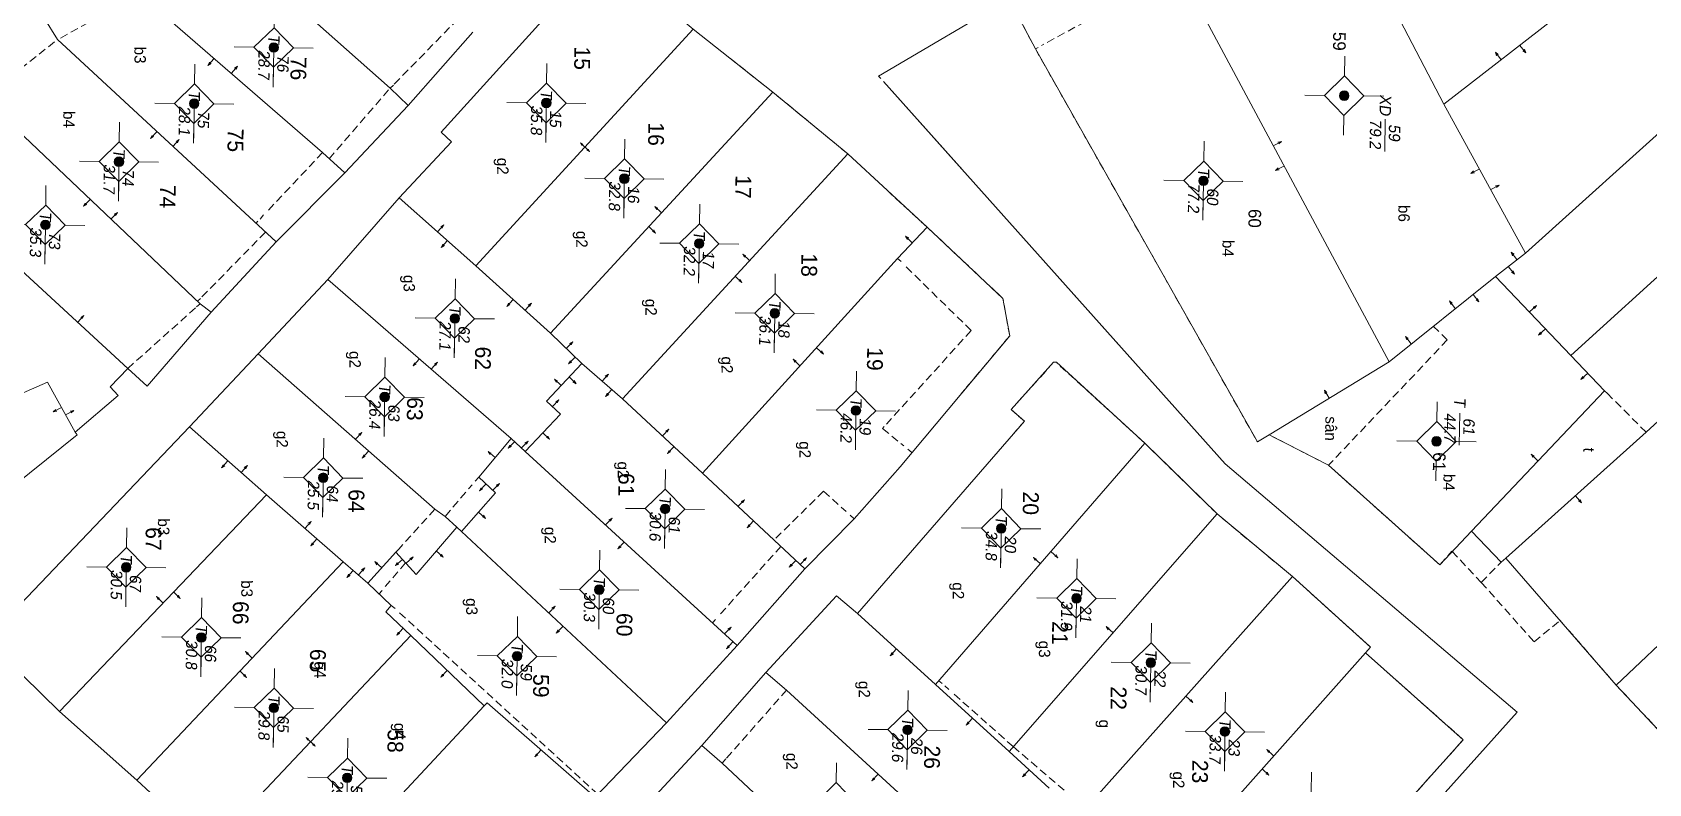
# Model space of a CAD drawing. Extents: x 601689 to 602595, y 1189742 to 1190763.
# Drawn here: x 601978.8 to 602030, y 1190674.8 to 1190698.6 of the extents above; entities that cross this region are included whole.
import ezdxf
from ezdxf.enums import TextEntityAlignment as Align

# ---------------------------------------------------------------- set-up
doc = ezdxf.new("R2010")
doc.units = 0
doc.header["$MEASUREMENT"] = 0
doc.linetypes.add('HIDDEN', pattern=[0.375, 0.25, -0.125])
for name, color, linetype in [('10', 250, 'Continuous'), ('11', 7, 'Continuous'), ('13', 7, 'Continuous'), ('14', 7, 'Continuous'), ('15', 7, 'Continuous'), ('16', 7, 'Continuous'), ('22', 7, 'Continuous'), ('53', 7, 'Continuous'), ('57', 7, 'Continuous')]:
    doc.layers.add(name, color=color, linetype=linetype)
doc.layers.get('0').off()
doc.styles.add('TXT', font='vnshx.shx')

# ---------------------------------------------------------------- blocks, each defined once
blk = doc.blocks.new('NH3R')
at = {"layer": '16', "color": 7, "linetype": 'Continuous', "lineweight": 0}
for p, q in [((0, 0), (0.297, -0.005)), ((0.297, -0.005), (0.186, 0.031)), ((0.297, -0.005), (0.189, -0.033))]:
    blk.add_line(p, q, dxfattribs=at)
blk = doc.blocks.new('*M2416241624162416')
at = {"layer": '13', "color": 3, "linetype": 'Continuous', "lineweight": 0}
blk.add_line((602156.215, 1189682.19), (602157.235, 1189682.19), dxfattribs=at)
at = {"layer": '13', "color": 3, "linetype": 'Continuous', "lineweight": 0, "style": 'TXT', "oblique": 7.6055}
blk.add_text('T', height=0.36, dxfattribs=at).set_placement((602156.018, 1189682.19), align=Align.MIDDLE_RIGHT)
for s, p in [('61', (602156.365, 1189682.49)), ('44.7', (602156.215, 1189681.89))]:
    blk.add_text(s, height=0.36, dxfattribs=at).set_placement(p, align=Align.MIDDLE_LEFT)
blk = doc.blocks.new('*M2419241924192419')
at = {"layer": '13', "color": 3, "linetype": 'Continuous', "lineweight": 0}
blk.add_line((602145.319, 1189679.112), (602146.339, 1189679.112), dxfattribs=at)
at = {"layer": '13', "color": 3, "linetype": 'Continuous', "lineweight": 0, "style": 'TXT', "oblique": 7.6055}
blk.add_text('XD', height=0.36, dxfattribs=at).set_placement((602145.2, 1189679.112), align=Align.MIDDLE_RIGHT)
for s, p in [('59', (602145.469, 1189679.412)), ('79.2', (602145.319, 1189678.812))]:
    blk.add_text(s, height=0.36, dxfattribs=at).set_placement(p, align=Align.MIDDLE_LEFT)
blk = doc.blocks.new('*M2424242424242424')
at = {"layer": '13', "color": 3, "linetype": 'Continuous', "lineweight": 0}
blk.add_line((602148.077, 1189674.7), (602149.097, 1189674.7), dxfattribs=at)
at = {"layer": '13', "color": 3, "linetype": 'Continuous', "lineweight": 0, "style": 'TXT', "oblique": 7.6055}
for s, p in [('60', (602148.227, 1189675)), ('77.2', (602148.077, 1189674.4))]:
    blk.add_text(s, height=0.36, dxfattribs=at).set_placement(p, align=Align.MIDDLE_LEFT)
blk.add_text('T', height=0.36, dxfattribs=at).set_placement((602147.88, 1189674.7), align=Align.MIDDLE_RIGHT)
blk = doc.blocks.new('Q')
at = {"color": 7, "linetype": 'Continuous', "lineweight": 0, "style": 'TXT'}
for s, height, p in [('%%167o v%%207 th%%184ng 10 n%%168m 2001 %%174%%213n th%%184ng 5 n%%168m 2002', 0.5, (0, 5.4)), ('Ki%%211m tra th%%184ng      n%%168m', 0.5, (21, 5.4)), ('C%%172 quan %%174o v%%207: X%%221 nghi%%214p PTCN Tr%%190c %%174%%222a - B%%182n %%174%%229 ', 0.5, (0, 4.4)), ('C%%172 quan ki%%211m tra: C%%171ng ty XNK v%%181 t%%173 v%%202n d%%222ch v%%244 %%167o %%174%%185c B%%182n %%174%%229', 0.499998, (21, 4.4))]:
    blk.add_text(s, height=height, dxfattribs=at).set_placement(p)
blk = doc.blocks.new('CENTRD')
at = {"layer": '11', "linetype": 'Continuous', "lineweight": 0}
h = blk.add_hatch(color=2, dxfattribs=at)
edge = h.paths.add_edge_path()
edge.add_arc((0, 0), 0.15, 0, 360)
at = {"layer": '11', "color": 2, "linetype": 'Continuous', "lineweight": 0}
for p, q in [((0, 1.25), (0, 0.625)), ((0, 0.625), (-0.625, 0)), ((0.625, 0), (0, 0.625)), ((-0.625, 0), (-1.25, 0)), ((-0.625, 0), (0, -0.625)), ((0, -0.625), (0.625, 0)), ((1.25, 0), (0.625, 0)), ((0, -0.625), (0, -1.25))]:
    blk.add_line(p, q, dxfattribs=at)
blk.add_circle((0, 0), 0.15, dxfattribs=at)
blk = doc.blocks.new('NH3')
at = {"layer": '16', "color": 7, "linetype": 'Continuous', "lineweight": 0}
for p, q in [((-0.199, -0.002), (-0.113, 0.021)), ((0.197, -0.012), (0.107, 0.015)), ((-0.199, -0.002), (0.197, -0.012)), ((-0.199, -0.002), (-0.116, -0.035)), ((0.197, -0.012), (0.104, -0.027))]:
    blk.add_line(p, q, dxfattribs=at)
blk = doc.blocks.new('*M2621262126212621')
at = {"layer": '13', "color": 3, "linetype": 'Continuous', "lineweight": 0}
blk.add_line((602165.499, 1189675.633), (602166.519, 1189675.633), dxfattribs=at)
at = {"layer": '13', "color": 3, "linetype": 'Continuous', "lineweight": 0, "style": 'TXT', "oblique": 7.6055}
blk.add_text('T', height=0.36, dxfattribs=at).set_placement((602165.302, 1189675.633), align=Align.MIDDLE_RIGHT)
for s, p in [('23', (602165.649, 1189675.933)), ('33.7', (602165.499, 1189675.333))]:
    blk.add_text(s, height=0.36, dxfattribs=at).set_placement(p, align=Align.MIDDLE_LEFT)
blk = doc.blocks.new('*M2622262226222622')
at = {"layer": '13', "color": 3, "linetype": 'Continuous', "lineweight": 0}
blk.add_line((602163.35, 1189673.256), (602164.37, 1189673.256), dxfattribs=at)
at = {"layer": '13', "color": 3, "linetype": 'Continuous', "lineweight": 0, "style": 'TXT', "oblique": 7.6055}
for s, p in [('22', (602163.5, 1189673.556)), ('30.7', (602163.35, 1189672.956))]:
    blk.add_text(s, height=0.36, dxfattribs=at).set_placement(p, align=Align.MIDDLE_LEFT)
blk.add_text('T', height=0.36, dxfattribs=at).set_placement((602163.153, 1189673.256), align=Align.MIDDLE_RIGHT)
blk = doc.blocks.new('*M2624262426242624')
at = {"layer": '13', "color": 3, "linetype": 'Continuous', "lineweight": 0}
blk.add_line((602161.349, 1189670.875), (602162.369, 1189670.875), dxfattribs=at)
at = {"layer": '13', "color": 3, "linetype": 'Continuous', "lineweight": 0, "style": 'TXT', "oblique": 7.6055}
blk.add_text('T', height=0.36, dxfattribs=at).set_placement((602161.152, 1189670.875), align=Align.MIDDLE_RIGHT)
for s, p in [('21', (602161.499, 1189671.175)), ('31.9', (602161.349, 1189670.575))]:
    blk.add_text(s, height=0.36, dxfattribs=at).set_placement(p, align=Align.MIDDLE_LEFT)
blk = doc.blocks.new('*M2628262826282628')
at = {"layer": '13', "color": 3, "linetype": 'Continuous', "lineweight": 0}
blk.add_line((602159.171, 1189668.463), (602160.191, 1189668.463), dxfattribs=at)
at = {"layer": '13', "color": 3, "linetype": 'Continuous', "lineweight": 0, "style": 'TXT', "oblique": 7.6055}
blk.add_text('T', height=0.36, dxfattribs=at).set_placement((602158.974, 1189668.463), align=Align.MIDDLE_RIGHT)
for s, p in [('20', (602159.321, 1189668.763)), ('34.8', (602159.171, 1189668.163))]:
    blk.add_text(s, height=0.36, dxfattribs=at).set_placement(p, align=Align.MIDDLE_LEFT)
blk = doc.blocks.new('*M2632263226322632')
at = {"layer": '13', "color": 3, "linetype": 'Continuous', "lineweight": 0}
blk.add_line((602165.592, 1189665.594), (602166.612, 1189665.594), dxfattribs=at)
at = {"layer": '13', "color": 3, "linetype": 'Continuous', "lineweight": 0, "style": 'TXT', "oblique": 7.6055}
for s, p in [('26', (602165.742, 1189665.894)), ('29.6', (602165.592, 1189665.294))]:
    blk.add_text(s, height=0.36, dxfattribs=at).set_placement(p, align=Align.MIDDLE_LEFT)
blk.add_text('T', height=0.36, dxfattribs=at).set_placement((602165.395, 1189665.594), align=Align.MIDDLE_RIGHT)
blk = doc.blocks.new('*M2637263726372637')
at = {"layer": '13', "color": 3, "linetype": 'Continuous', "lineweight": 0}
blk.add_line((602155.506, 1189663.816), (602156.526, 1189663.816), dxfattribs=at)
at = {"layer": '13', "color": 3, "linetype": 'Continuous', "lineweight": 0, "style": 'TXT', "oblique": 7.6055}
blk.add_text('T', height=0.36, dxfattribs=at).set_placement((602155.309, 1189663.816), align=Align.MIDDLE_RIGHT)
for s, p in [('19', (602155.656, 1189664.116)), ('46.2', (602155.506, 1189663.516))]:
    blk.add_text(s, height=0.36, dxfattribs=at).set_placement(p, align=Align.MIDDLE_LEFT)
blk = doc.blocks.new('*M2644264426442644')
at = {"layer": '13', "color": 3, "linetype": 'Continuous', "lineweight": 0}
blk.add_line((602152.467, 1189661.203), (602153.487, 1189661.203), dxfattribs=at)
at = {"layer": '13', "color": 3, "linetype": 'Continuous', "lineweight": 0, "style": 'TXT', "oblique": 7.6055}
blk.add_text('T', height=0.36, dxfattribs=at).set_placement((602152.27, 1189661.203), align=Align.MIDDLE_RIGHT)
for s, p in [('18', (602152.617, 1189661.503)), ('36.1', (602152.467, 1189660.903))]:
    blk.add_text(s, height=0.36, dxfattribs=at).set_placement(p, align=Align.MIDDLE_LEFT)
blk = doc.blocks.new('*M2651265126512651')
at = {"layer": '13', "color": 3, "linetype": 'Continuous', "lineweight": 0}
blk.add_line((602150.296, 1189658.782), (602151.316, 1189658.782), dxfattribs=at)
at = {"layer": '13', "color": 3, "linetype": 'Continuous', "lineweight": 0, "style": 'TXT', "oblique": 7.6055}
blk.add_text('T', height=0.36, dxfattribs=at).set_placement((602150.099, 1189658.782), align=Align.MIDDLE_RIGHT)
for s, p in [('17', (602150.446, 1189659.082)), ('32.2', (602150.296, 1189658.482))]:
    blk.add_text(s, height=0.36, dxfattribs=at).set_placement(p, align=Align.MIDDLE_LEFT)
blk = doc.blocks.new('*M2652265226522652')
at = {"layer": '13', "color": 3, "linetype": 'Continuous', "lineweight": 0}
blk.add_line((602158.709, 1189657.824), (602159.729, 1189657.824), dxfattribs=at)
at = {"layer": '13', "color": 3, "linetype": 'Continuous', "lineweight": 0, "style": 'TXT', "oblique": 7.6055}
for s, p in [('61', (602158.859, 1189658.124)), ('30.6', (602158.709, 1189657.524))]:
    blk.add_text(s, height=0.36, dxfattribs=at).set_placement(p, align=Align.MIDDLE_LEFT)
blk.add_text('T', height=0.36, dxfattribs=at).set_placement((602158.512, 1189657.824), align=Align.MIDDLE_RIGHT)
blk = doc.blocks.new('*M2655265526552655')
at = {"layer": '13', "color": 3, "linetype": 'Continuous', "lineweight": 0}
blk.add_line((602148.275, 1189656.385), (602149.295, 1189656.385), dxfattribs=at)
at = {"layer": '13', "color": 3, "linetype": 'Continuous', "lineweight": 0, "style": 'TXT', "oblique": 7.6055}
for s, p in [('16', (602148.425, 1189656.685)), ('32.8', (602148.275, 1189656.085))]:
    blk.add_text(s, height=0.36, dxfattribs=at).set_placement(p, align=Align.MIDDLE_LEFT)
blk.add_text('T', height=0.36, dxfattribs=at).set_placement((602148.078, 1189656.385), align=Align.MIDDLE_RIGHT)
blk = doc.blocks.new('*M2656265626562656')
at = {"layer": '13', "color": 3, "linetype": 'Continuous', "lineweight": 0}
blk.add_line((602161.294, 1189655.781), (602162.314, 1189655.781), dxfattribs=at)
at = {"layer": '13', "color": 3, "linetype": 'Continuous', "lineweight": 0, "style": 'TXT', "oblique": 7.6055}
for s, p in [('60', (602161.444, 1189656.081)), ('30.3', (602161.294, 1189655.481))]:
    blk.add_text(s, height=0.36, dxfattribs=at).set_placement(p, align=Align.MIDDLE_LEFT)
blk.add_text('T', height=0.36, dxfattribs=at).set_placement((602161.097, 1189655.781), align=Align.MIDDLE_RIGHT)
blk = doc.blocks.new('*M2662266226622662')
at = {"layer": '13', "color": 3, "linetype": 'Continuous', "lineweight": 0}
blk.add_line((602145.916, 1189653.883), (602146.936, 1189653.883), dxfattribs=at)
at = {"layer": '13', "color": 3, "linetype": 'Continuous', "lineweight": 0, "style": 'TXT', "oblique": 7.6055}
for s, p in [('15', (602146.066, 1189654.183)), ('35.8', (602145.916, 1189653.583))]:
    blk.add_text(s, height=0.36, dxfattribs=at).set_placement(p, align=Align.MIDDLE_LEFT)
blk.add_text('T', height=0.36, dxfattribs=at).set_placement((602145.719, 1189653.883), align=Align.MIDDLE_RIGHT)
blk = doc.blocks.new('*M2664266426642664')
at = {"layer": '13', "color": 3, "linetype": 'Continuous', "lineweight": 0}
blk.add_line((602163.435, 1189653.212), (602164.455, 1189653.212), dxfattribs=at)
at = {"layer": '13', "color": 3, "linetype": 'Continuous', "lineweight": 0, "style": 'TXT', "oblique": 7.6055}
for s, p in [('59', (602163.585, 1189653.512)), ('32.0', (602163.435, 1189652.912))]:
    blk.add_text(s, height=0.36, dxfattribs=at).set_placement(p, align=Align.MIDDLE_LEFT)
blk.add_text('T', height=0.36, dxfattribs=at).set_placement((602163.238, 1189653.212), align=Align.MIDDLE_RIGHT)
blk = doc.blocks.new('*M2666266626662666')
at = {"layer": '13', "color": 3, "linetype": 'Continuous', "lineweight": 0}
blk.add_line((602152.776, 1189651.089), (602153.796, 1189651.089), dxfattribs=at)
at = {"layer": '13', "color": 3, "linetype": 'Continuous', "lineweight": 0, "style": 'TXT', "oblique": 7.6055}
blk.add_text('T', height=0.36, dxfattribs=at).set_placement((602152.579, 1189651.089), align=Align.MIDDLE_RIGHT)
for s, p in [('62', (602152.926, 1189651.389)), ('27.1', (602152.776, 1189650.789))]:
    blk.add_text(s, height=0.36, dxfattribs=at).set_placement(p, align=Align.MIDDLE_LEFT)
blk = doc.blocks.new('*M2672267226722672')
at = {"layer": '13', "color": 3, "linetype": 'Continuous', "lineweight": 0}
blk.add_line((602155.294, 1189648.906), (602156.314, 1189648.906), dxfattribs=at)
at = {"layer": '13', "color": 3, "linetype": 'Continuous', "lineweight": 0, "style": 'TXT', "oblique": 7.6055}
blk.add_text('T', height=0.36, dxfattribs=at).set_placement((602155.097, 1189648.906), align=Align.MIDDLE_RIGHT)
for s, p in [('63', (602155.444, 1189649.206)), ('26.4', (602155.294, 1189648.606))]:
    blk.add_text(s, height=0.36, dxfattribs=at).set_placement(p, align=Align.MIDDLE_LEFT)
blk = doc.blocks.new('*M2675267526752675')
at = {"layer": '13', "color": 3, "linetype": 'Continuous', "lineweight": 0}
blk.add_line((602167.362, 1189647.896), (602168.382, 1189647.896), dxfattribs=at)
at = {"layer": '13', "color": 3, "linetype": 'Continuous', "lineweight": 0, "style": 'TXT', "oblique": 7.6055}
blk.add_text('T', height=0.36, dxfattribs=at).set_placement((602167.165, 1189647.896), align=Align.MIDDLE_RIGHT)
for s, p in [('58', (602167.512, 1189648.196)), ('29.9', (602167.362, 1189647.596))]:
    blk.add_text(s, height=0.36, dxfattribs=at).set_placement(p, align=Align.MIDDLE_LEFT)
blk = doc.blocks.new('*M2677267726772677')
at = {"layer": '13', "color": 3, "linetype": 'Continuous', "lineweight": 0}
blk.add_line((602157.878, 1189646.999), (602158.898, 1189646.999), dxfattribs=at)
at = {"layer": '13', "color": 3, "linetype": 'Continuous', "lineweight": 0, "style": 'TXT', "oblique": 7.6055}
blk.add_text('T', height=0.36, dxfattribs=at).set_placement((602157.681, 1189646.999), align=Align.MIDDLE_RIGHT)
for s, p in [('64', (602158.028, 1189647.299)), ('25.5', (602157.878, 1189646.699))]:
    blk.add_text(s, height=0.36, dxfattribs=at).set_placement(p, align=Align.MIDDLE_LEFT)
blk = doc.blocks.new('*M2680268026802680')
at = {"layer": '13', "color": 3, "linetype": 'Continuous', "lineweight": 0}
blk.add_line((602165.185, 1189645.545), (602166.205, 1189645.545), dxfattribs=at)
at = {"layer": '13', "color": 3, "linetype": 'Continuous', "lineweight": 0, "style": 'TXT', "oblique": 7.6055}
for s, p in [('65', (602165.335, 1189645.845)), ('29.8', (602165.185, 1189645.245))]:
    blk.add_text(s, height=0.36, dxfattribs=at).set_placement(p, align=Align.MIDDLE_LEFT)
blk.add_text('T', height=0.36, dxfattribs=at).set_placement((602164.988, 1189645.545), align=Align.MIDDLE_RIGHT)
blk = doc.blocks.new('*M2681268126812681')
at = {"layer": '13', "color": 3, "linetype": 'Continuous', "lineweight": 0}
blk.add_line((602144.287, 1189645.237), (602145.307, 1189645.237), dxfattribs=at)
at = {"layer": '13', "color": 3, "linetype": 'Continuous', "lineweight": 0, "style": 'TXT', "oblique": 7.6055}
for s, p in [('76', (602144.437, 1189645.537)), ('28.7', (602144.287, 1189644.937))]:
    blk.add_text(s, height=0.36, dxfattribs=at).set_placement(p, align=Align.MIDDLE_LEFT)
blk.add_text('T', height=0.36, dxfattribs=at).set_placement((602144.09, 1189645.237), align=Align.MIDDLE_RIGHT)
blk = doc.blocks.new('*M2683268326832683')
at = {"layer": '13', "color": 3, "linetype": 'Continuous', "lineweight": 0}
blk.add_line((602162.988, 1189643.218), (602164.008, 1189643.218), dxfattribs=at)
at = {"layer": '13', "color": 3, "linetype": 'Continuous', "lineweight": 0, "style": 'TXT', "oblique": 7.6055}
for s, p in [('66', (602163.138, 1189643.518)), ('30.8', (602162.988, 1189642.918))]:
    blk.add_text(s, height=0.36, dxfattribs=at).set_placement(p, align=Align.MIDDLE_LEFT)
blk.add_text('T', height=0.36, dxfattribs=at).set_placement((602162.791, 1189643.218), align=Align.MIDDLE_RIGHT)
blk = doc.blocks.new('*M2685268526852685')
at = {"layer": '13', "color": 3, "linetype": 'Continuous', "lineweight": 0}
blk.add_line((602146.099, 1189642.748), (602147.119, 1189642.748), dxfattribs=at)
at = {"layer": '13', "color": 3, "linetype": 'Continuous', "lineweight": 0, "style": 'TXT', "oblique": 7.6055}
blk.add_text('T', height=0.36, dxfattribs=at).set_placement((602145.902, 1189642.748), align=Align.MIDDLE_RIGHT)
for s, p in [('75', (602146.249, 1189643.048)), ('28.1', (602146.099, 1189642.448))]:
    blk.add_text(s, height=0.36, dxfattribs=at).set_placement(p, align=Align.MIDDLE_LEFT)
blk = doc.blocks.new('*M2687268726872687')
at = {"layer": '13', "color": 3, "linetype": 'Continuous', "lineweight": 0}
blk.add_line((602160.804, 1189640.811), (602161.824, 1189640.811), dxfattribs=at)
at = {"layer": '13', "color": 3, "linetype": 'Continuous', "lineweight": 0, "style": 'TXT', "oblique": 7.6055}
blk.add_text('T', height=0.36, dxfattribs=at).set_placement((602160.607, 1189640.811), align=Align.MIDDLE_RIGHT)
for s, p in [('67', (602160.954, 1189641.111)), ('30.5', (602160.804, 1189640.511))]:
    blk.add_text(s, height=0.36, dxfattribs=at).set_placement(p, align=Align.MIDDLE_LEFT)
blk = doc.blocks.new('*M2688268826882688')
at = {"layer": '13', "color": 3, "linetype": 'Continuous', "lineweight": 0}
blk.add_line((602147.97, 1189640.396), (602148.99, 1189640.396), dxfattribs=at)
at = {"layer": '13', "color": 3, "linetype": 'Continuous', "lineweight": 0, "style": 'TXT', "oblique": 7.6055}
for s, p in [('74', (602148.12, 1189640.696)), ('31.7', (602147.97, 1189640.096))]:
    blk.add_text(s, height=0.36, dxfattribs=at).set_placement(p, align=Align.MIDDLE_LEFT)
blk.add_text('T', height=0.36, dxfattribs=at).set_placement((602147.773, 1189640.396), align=Align.MIDDLE_RIGHT)
blk = doc.blocks.new('*M2690269026902690')
at = {"layer": '13', "color": 3, "linetype": 'Continuous', "lineweight": 0}
blk.add_line((602150.003, 1189638.097), (602151.023, 1189638.097), dxfattribs=at)
at = {"layer": '13', "color": 3, "linetype": 'Continuous', "lineweight": 0, "style": 'TXT', "oblique": 7.6055}
for s, p in [('73', (602150.153, 1189638.397)), ('35.3', (602150.003, 1189637.797))]:
    blk.add_text(s, height=0.36, dxfattribs=at).set_placement(p, align=Align.MIDDLE_LEFT)
blk.add_text('T', height=0.36, dxfattribs=at).set_placement((602149.806, 1189638.097), align=Align.MIDDLE_RIGHT)

msp = doc.modelspace()

# ---------------------------------------------------------------- linework, layer by layer
at = {"layer": '10', "color": 7, "linetype": 'Continuous', "lineweight": 0}
for p, q in [((602019.839, 1190703.311), (602023.493, 1190696.31)), ((602039.05, 1190703.297), (602026.079, 1190691.594)), ((602014.604, 1190701.532), (602021.761, 1190688.153)), ((602041.57, 1190701.162), (602027.514, 1190688.355)), ((602027.384, 1190699.327), (602023.493, 1190696.31)), ((601990.741, 1190696.269), (601992.783, 1190698.591)), ((601999.754, 1190698.686), (601992.881, 1190691.19)), ((602002.267, 1190696.691), (601999.754, 1190698.686)), ((602002.267, 1190696.691), (601995.243, 1190689.057)), ((602004.64, 1190694.738), (602002.267, 1190696.691)), ((601988.732, 1190694.136), (601990.741, 1190696.269)), ((602023.493, 1190696.31), (602026.079, 1190691.594)), ((602004.64, 1190694.738), (601997.514, 1190686.986)), ((602007.149, 1190692.414), (602004.64, 1190694.738)), ((601986.562, 1190691.946), (601988.732, 1190694.136)), ((601990.45, 1190693.343), (601988.196, 1190690.764)), ((601992.881, 1190691.19), (601990.45, 1190693.343)), ((601984.511, 1190689.724), (601986.562, 1190691.946)), ((601978.084, 1190691.433), (601981.866, 1190687.94)), ((602026.079, 1190691.594), (602025.128, 1190690.857)), ((601995.243, 1190689.057), (601992.881, 1190691.19)), ((601985.993, 1190688.403), (601988.196, 1190690.764)), ((601988.196, 1190690.764), (601993.996, 1190685.724)), ((602025.128, 1190690.857), (602021.761, 1190688.153)), ((602027.514, 1190688.355), (602025.128, 1190690.857)), ((601996.229, 1190688.103), (601995.243, 1190689.057)), ((601983.821, 1190686.094), (601985.993, 1190688.403)), ((601997.514, 1190686.986), (601996.229, 1190688.103)), ((602021.761, 1190688.153), (602017.969, 1190685.845)), ((601997.514, 1190686.986), (602000.042, 1190684.631)), ((601986.251, 1190683.94), (601983.821, 1190686.094)), ((601994.441, 1190685.317), (601993.996, 1190685.724)), ((602001.137, 1190679.176), (601994.441, 1190685.317)), ((602014.035, 1190685.579), (602007.42, 1190677.939)), ((602016.325, 1190683.337), (602014.035, 1190685.579)), ((602003.28, 1190681.606), (602000.042, 1190684.631)), ((601979.707, 1190677.089), (601986.251, 1190683.94)), ((601988.683, 1190681.827), (601986.251, 1190683.94)), ((602016.325, 1190683.337), (602009.741, 1190675.817)), ((602018.707, 1190681.355), (602016.325, 1190683.337)), ((601992.426, 1190682.785), (601992.278, 1190682.918)), ((601998.903, 1190676.726), (601992.426, 1190682.785)), ((601982.158, 1190674.916), (601988.683, 1190681.827)), ((601988.683, 1190681.827), (601989.463, 1190681.145)), ((602025.456, 1190681.942), (602028.942, 1190677.924)), ((602003.28, 1190681.606), (602001.137, 1190679.176)), ((602018.707, 1190681.355), (602011.964, 1190673.787)), ((602028.942, 1190677.924), (602032.882, 1190681.64)), ((602004.951, 1190680.183), (602007.42, 1190677.939)), ((601984.478, 1190672.764), (601990.821, 1190679.487)), ((601990.821, 1190679.487), (601993.14, 1190677.265)), ((602001.137, 1190679.176), (601998.903, 1190676.726)), ((602021.014, 1190678.943), (602014.474, 1190671.582)), ((602000.024, 1190676.01), (602002.045, 1190678.323)), ((602007.42, 1190677.939), (602009.741, 1190675.817)), ((601986.827, 1190670.501), (601993.14, 1190677.265)), ((601982.158, 1190674.916), (601979.707, 1190677.089)), ((601998.903, 1190676.726), (601996.651, 1190674.377)), ((601997.201, 1190672.969), (602000.024, 1190676.01)), ((602009.741, 1190675.817), (602011.015, 1190674.66)), ((601984.478, 1190672.764), (601982.158, 1190674.916))]:
    msp.add_line(p, q, dxfattribs=at)
for points in [[(601990.741, 1190696.269), (601990.169, 1190696.817), (601982.985, 1190703.186)], [(602014.604, 1190701.532), (602010.011, 1190699.125), (602010.576, 1190698.056), (602017.596, 1190685.62), (602017.969, 1190685.845)], [(601999.754, 1190698.686), (601997.352, 1190700.709), (601996.013, 1190700.017), (601994.968, 1190698.931), (601991.78, 1190695.424), (601992.105, 1190695.12), (601990.45, 1190693.343)], [(601988.732, 1190694.136), (601988.03, 1190694.777), (601982.259, 1190699.786), (601982.371, 1190699.974)], [(601979.218, 1190699.047), (601979.649, 1190698.352), (601986.562, 1190691.946)], [(602043.786, 1190698.681), (602029.891, 1190685.922), (602025.456, 1190681.942)], [(601984.511, 1190689.724), (601984.154, 1190689.989), (601977.294, 1190696.504), (601976.62, 1190697.032)], [(602007.149, 1190692.414), (602006.215, 1190691.426), (602000.042, 1190684.631)], [(602003.28, 1190681.606), (602004.842, 1190683.185), (602006.294, 1190684.825), (602009.762, 1190688.977), (602009.548, 1190690.161), (602007.149, 1190692.414)], [(601981.866, 1190687.94), (601982.479, 1190687.381), (601984.511, 1190689.724)], [(601992.278, 1190682.918), (601991.912, 1190683.262), (601991.575, 1190683.487), (601985.993, 1190688.403)], [(601980.209, 1190685.923), (601981.565, 1190687.085), (601981.308, 1190687.357), (601981.866, 1190687.94)], [(601994.441, 1190685.317), (601995.558, 1190686.502), (601995.112, 1190686.909), (601996.229, 1190688.103)], [(602004.951, 1190680.183), (602010.225, 1190686.271), (602009.81, 1190686.646), (602011.15, 1190688.138), (602011.24, 1190688.138), (602014.035, 1190685.579)], [(602024.368, 1190682.797), (602028.579, 1190687.24), (602027.514, 1190688.355)], [(601973.877, 1190685.13), (601979.33, 1190687.505), (601980.209, 1190685.923)], [(601975.302, 1190681.85), (601980.267, 1190685.842), (601980.209, 1190685.923)], [(601979.707, 1190677.089), (601977.388, 1190679.351), (601983.821, 1190686.094)], [(602017.969, 1190685.845), (602019.847, 1190684.879), (602023.363, 1190681.731), (602024.368, 1190682.797)], [(601992.426, 1190682.785), (601993.503, 1190684.01), (601992.969, 1190684.508), (601993.996, 1190685.724)], [(601992.278, 1190682.918), (601990.987, 1190681.425), (601990.346, 1190682.124), (601989.463, 1190681.145)], [(602024.368, 1190682.797), (602025.305, 1190681.814), (602025.456, 1190681.942)], [(602021.014, 1190678.943), (602021.177, 1190679.121), (602018.707, 1190681.355)], [(601989.463, 1190681.145), (601990.204, 1190680.445), (601990.031, 1190680.238), (601990.821, 1190679.487)], [(602002.045, 1190678.323), (602004.289, 1190680.752), (602004.951, 1190680.183)], [(602017.527, 1190668.85), (602024.107, 1190676.191), (602021.014, 1190678.943)], [(602008.505, 1190672.444), (602002.707, 1190677.764), (602002.045, 1190678.323)], [(602038.007, 1190677.62), (602038.274, 1190677.336), (602033.544, 1190673.02), (602028.942, 1190677.924)], [(601993.14, 1190677.265), (601993.232, 1190677.364), (601996.651, 1190674.377)], [(602006.323, 1190670.154), (602000.666, 1190675.452), (602000.024, 1190676.01)]]:
    msp.add_lwpolyline(points, dxfattribs=at)
at = {"layer": '14', "color": 6, "linetype": 'HIDDEN', "lineweight": 0}
for p, q in [((602015.12, 1190700.535), (602010.767, 1190698.165)), ((601982.259, 1190699.786), (601979.649, 1190698.352)), ((601992.309, 1190698.998), (601990.269, 1190696.915)), ((601977.294, 1190696.504), (601979.649, 1190698.352)), ((602010.657, 1190698.106), (602010.576, 1190698.056)), ((601988.237, 1190694.583), (601990.169, 1190696.817)), ((601990.269, 1190696.915), (601990.169, 1190696.817)), ((601988.03, 1190694.777), (601986.244, 1190692.88)), ((601985.98, 1190692.604), (601985.919, 1190692.535)), ((601986.163, 1190692.801), (601986.051, 1190692.673)), ((601986.225, 1190692.26), (601984.166, 1190690.159)), ((602006.324, 1190691.325), (602006.215, 1190691.426)), ((602008.544, 1190689.144), (602006.432, 1190691.214)), ((601984.043, 1190689.891), (601984.154, 1190689.989)), ((601984.166, 1190690.159), (601984.075, 1190690.07)), ((601981.866, 1190687.94), (601984.043, 1190689.891)), ((602008.544, 1190689.144), (602005.792, 1190686.102)), ((602023.157, 1190689.284), (602023.601, 1190688.847)), ((602023.601, 1190688.847), (602019.847, 1190684.879)), ((602028.667, 1190687.149), (602028.579, 1190687.24)), ((602029.891, 1190685.922), (602028.667, 1190687.149)), ((602006.543, 1190685.392), (602006.671, 1190685.28)), ((601992.857, 1190684.379), (601992.969, 1190684.508)), ((601991.912, 1190683.262), (601992.563, 1190684.034)), ((601992.645, 1190684.132), (601992.757, 1190684.261)), ((602003.874, 1190684.058), (602002.302, 1190682.51)), ((602003.874, 1190684.058), (602004.586, 1190683.418)), ((601991.575, 1190683.487), (601990.438, 1190682.222)), ((602004.714, 1190683.297), (602004.842, 1190683.185)), ((602002.531, 1190682.317), (602000.549, 1190680.103)), ((601990.653, 1190681.789), (601990.012, 1190681.038)), ((601990.438, 1190682.222), (601990.346, 1190682.124)), ((601989.91, 1190680.92), (601989.809, 1190680.801)), ((601990.323, 1190680.344), (601990.204, 1190680.445)), ((601996.732, 1190674.466), (601990.431, 1190680.242)), ((602000.459, 1190679.994), (602000.377, 1190679.906)), ((602002.707, 1190677.764), (602000.788, 1190675.59)), ((602007.621, 1190677.976), (602007.522, 1190678.058)), ((602007.838, 1190677.783), (602007.71, 1190677.895)), ((602009.873, 1190675.975), (602007.927, 1190677.702)), ((602000.788, 1190675.59), (602000.666, 1190675.452)), ((602009.873, 1190675.975), (602012.167, 1190674.014))]:
    msp.add_line(p, q, dxfattribs=at)
msp.add_lwpolyline([(602005.792, 1190686.102), (602005.741, 1190686.042), (602006.414, 1190685.494)], dxfattribs=at)
at = {"layer": '22', "color": 7, "linetype": 'HIDDEN', "lineweight": 0}
for p, q in [((602010.011, 1190699.125), (602010.576, 1190698.056)), ((602010.576, 1190698.056), (602017.596, 1190685.62)), ((602009.548, 1190690.161), (602007.149, 1190692.414)), ((602009.762, 1190688.977), (602009.548, 1190690.161)), ((602009.762, 1190688.977), (602008.216, 1190687.129)), ((602014.035, 1190685.579), (602011.25, 1190688.118)), ((602010.225, 1190686.271), (602009.81, 1190686.646)), ((602010.225, 1190686.271), (602009.808, 1190685.787)), ((602017.969, 1190685.845), (602017.596, 1190685.62)), ((602017.969, 1190685.845), (602019.847, 1190684.879)), ((602016.325, 1190683.337), (602014.035, 1190685.579)), ((602019.847, 1190684.879), (602023.363, 1190681.731)), ((602018.707, 1190681.355), (602016.325, 1190683.337)), ((602023.363, 1190681.731), (602023.749, 1190682.156)), ((602023.749, 1190682.156), (602024.675, 1190681.173)), ((602023.749, 1190682.156), (602024.675, 1190681.173)), ((602024.675, 1190681.173), (602025.305, 1190681.814)), ((602021.177, 1190679.121), (602018.707, 1190681.355)), ((602024.675, 1190681.173), (602026.35, 1190679.289)), ((602024.675, 1190681.173), (602026.35, 1190679.289)), ((602026.35, 1190679.289), (602027.169, 1190679.969)), ((602026.35, 1190679.289), (602027.169, 1190679.969)), ((602027.169, 1190679.969), (602028.942, 1190677.924)), ((602021.014, 1190678.943), (602021.177, 1190679.121)), ((602024.107, 1190676.191), (602021.014, 1190678.943)), ((602031.406, 1190675.3), (602028.942, 1190677.924))]:
    msp.add_line(p, q, dxfattribs=at)
for points in [[(602007.149, 1190692.414), (602004.64, 1190694.738), (602002.267, 1190696.691), (602000.793, 1190697.862)], [(602011.25, 1190688.118), (602011.24, 1190688.138), (602011.15, 1190688.138), (602009.81, 1190686.646)], [(602024.107, 1190676.191), (602017.527, 1190668.85), (602015.333, 1190666.39), (602013.25, 1190664.028), (602011.066, 1190661.549)]]:
    msp.add_lwpolyline(points, dxfattribs=at)
at = {"layer": '57', "color": 172, "linetype": 'Continuous', "lineweight": 0}
msp.add_line((602008.264, 1190694.229), (602005.772, 1190697.023), dxfattribs=at)
for points in [[(602005.683, 1190697.124), (602005.614, 1190697.195), (602018.74, 1190704.926), (602019.999, 1190704.818), (602022.937, 1190706.808)], [(602005.683, 1190697.124), (602005.614, 1190697.195), (602018.74, 1190704.926), (602019.999, 1190704.818), (602022.796, 1190706.71)], [(602017.563, 1190667.93), (602018.883, 1190669.332), (602025.81, 1190677.067), (602016.577, 1190684.924), (602005.772, 1190697.023)], [(602017.563, 1190667.93), (602018.883, 1190669.332), (602025.81, 1190677.067), (602016.577, 1190684.924), (602011.081, 1190691.079)]]:
    msp.add_lwpolyline(points, dxfattribs=at)

# ---------------------------------------------------------------- block references
at = {"color": 7, "linetype": 'Continuous', "lineweight": 0, "rotation": 269.1680420500809}
msp.add_blockref('Q', (601982.443, 1190734.402), dxfattribs=at)
at = {"layer": '11', "color": 2, "linetype": 'Continuous', "lineweight": 0, "rotation": 269.1680420500809}
for p in [(601986.485, 1190698.1), (601983.97, 1190696.325), (601995.106, 1190696.346), (602020.341, 1190696.577), (601981.591, 1190694.488), (601997.574, 1190693.951), (602015.89, 1190693.883), (601979.263, 1190692.489), (601999.941, 1190691.895), (602002.331, 1190689.689), (601992.213, 1190689.527), (601989.994, 1190687.041), (602004.899, 1190686.613), (602023.261, 1190685.637), (601988.049, 1190684.485), (601998.861, 1190683.497), (602009.492, 1190682.881), (601981.82, 1190681.649), (601996.781, 1190680.942), (602011.873, 1190680.668), (601984.195, 1190679.431), (601994.181, 1190678.839), (602014.224, 1190678.632), (601986.49, 1190677.2), (602006.531, 1190676.502), (602016.57, 1190676.449), (601988.809, 1190674.989), (602004.264, 1190674.21), (602019.29, 1190673.911)]:
    msp.add_blockref('CENTRD', p, dxfattribs=at)
at = {"layer": '13', "color": 3, "linetype": 'Continuous', "lineweight": 0, "rotation": 269.1680420500809}
for name, p in [('*M2681268126812681', (-578790.27, 1810052.359)), ('*M2685268526852685', (-578790.27, 1810052.359)), ('*M2662266226622662', (-578790.27, 1810052.359)), ('*M2419241924192419', (-578788.971, 1810051.687)), ('*M2688268826882688', (-578790.27, 1810052.359)), ('*M2655265526552655', (-578790.27, 1810052.359)), ('*M2424242424242424', (-578790.27, 1810052.359)), ('*M2690269026902690', (-578790.27, 1810052.359)), ('*M2651265126512651', (-578790.27, 1810052.359)), ('*M2666266626662666', (-578790.27, 1810052.359)), ('*M2644264426442644', (-578790.27, 1810052.359)), ('*M2672267226722672', (-578790.27, 1810052.359)), ('*M2637263726372637', (-578790.27, 1810052.359)), ('*M2416241624162416', (-578789.535, 1810053.329)), ('*M2677267726772677', (-578790.27, 1810052.359)), ('*M2652265226522652', (-578790.27, 1810052.359)), ('*M2628262826282628', (-578790.27, 1810052.359)), ('*M2687268726872687', (-578790.27, 1810052.359)), ('*M2656265626562656', (-578790.27, 1810052.359)), ('*M2624262426242624', (-578790.27, 1810052.359)), ('*M2683268326832683', (-578790.27, 1810052.359)), ('*M2664266426642664', (-578790.27, 1810052.359)), ('*M2622262226222622', (-578790.27, 1810052.359)), ('*M2680268026802680', (-578790.27, 1810052.359)), ('*M2632263226322632', (-578790.27, 1810052.359)), ('*M2621262126212621', (-578790.27, 1810052.359)), ('*M2675267526752675', (-578790.27, 1810052.359))]:
    msp.add_blockref(name, p, dxfattribs=at)
at = {"layer": '16', "color": 7, "linetype": 'Continuous', "lineweight": 0}
for name, p, xscale, yscale, rotation in [('NH3R', (602025.898, 1190698.167), 1.000001624193262, 1.000001624193262, 310.3813500466966), ('NH3R', (601984.601, 1190697.754), 0.9999988651610864, 0.9999988651610864, 229.0398197185168), ('NH3R', (601985.144, 1190697.286), 0.9999988651610864, 0.9999988651610864, 49.03981971851682), ('NH3', (601996.323, 1190694.942), 0.9999987737190568, 0.9999987737190568, 137.4797307174071), ('NH3R', (602018.094, 1190694.994), 0.9999986096351277, 0.9999986096351277, 27.55766768921143), ('NH3R', (602024.976, 1190693.609), 0.9999986096351277, 0.9999986096351277, 27.55766768921143), ('NH3R', (601980.679, 1190693.287), 0.9999985294037792, 0.9999985294037792, 226.5073175705689), ('NH3R', (601981.331, 1190692.668), 0.9999985294037792, 0.9999985294037792, 46.50731757056894), ('NH3R', (602006.682, 1190691.92), 1.000001006706314, 1.000001006706314, 136.601345625823), ('NH3R', (602001.534, 1190691.361), 1.000001710929587, 1.000001710929587, 137.413393074072), ('NH3R', (602025.806, 1190691.388), 1.000001947676343, 1.000001947676343, 129.0283045547395), ('NH3R', (602025.542, 1190691.161), 1.000001545837829, 1.000001545837829, 308.5824348879639), ('NH3R', (602001.078, 1190690.867), 1.000001710929587, 1.000001710929587, 317.413393074072), ('NH3R', (601994.057, 1190690.124), 1.000001092466908, 1.000001092466908, 227.9053896795835), ('NH3R', (601994.432, 1190689.788), 1.000001092466908, 1.000001092466908, 47.90538967958371), ('NH3R', (602023.854, 1190689.845), 1.000001947676343, 1.000001947676343, 129.0283045547395), ('NH3R', (602024.421, 1190690.287), 1.000001545837829, 1.000001545837829, 308.5824348879639), ('NH3R', (602022.459, 1190688.724), 1.000001947676343, 1.000001947676343, 129.0283045547395), ('NH3R', (602026.706, 1190689.195), 0.9999973830055326, 0.9999973830055326, 223.6861989377266), ('NH3R', (602003.656, 1190688.601), 1.000001181805368, 1.000001181805368, 317.6970681041542), ('NH3R', (602003.129, 1190688.029), 1.000001181805368, 1.000001181805368, 137.6970681041541), ('NH3R', (601996.872, 1190687.544), 0.9999983148499442, 0.9999983148499442, 48.9835896416508), ('NH3R', (602028.047, 1190687.797), 0.9999973830055326, 0.9999973830055326, 223.6861989377266), ('NH3R', (601997.178, 1190687.28), 0.9999983148499442, 0.9999983148499442, 228.9835896416509), ('NH3R', (601989.066, 1190685.702), 0.99999846173839, 0.99999846173839, 48.61449689143794), ('NH3R', (601994.999, 1190685.91), 0.9999974402842764, 0.9999974402842764, 316.705403806839), ('NH3R', (601998.778, 1190685.809), 0.9999980772241179, 0.9999980772241179, 46.9227815081586), ('NH3R', (601989.481, 1190685.325), 0.99999846173839, 0.99999846173839, 228.6144968914379), ('NH3R', (601999.143, 1190685.463), 0.9999980772241179, 0.9999980772241179, 226.9227815081586), ('NH3R', (602026.468, 1190685.018), 0.99999859265644, 0.99999859265644, 136.525821614944), ('NH3R', (602001.168, 1190683.576), 1.000001444649047, 1.000001444649047, 47.04573786530072), ('NH3R', (602027.653, 1190683.912), 1.000001881323073, 1.000001881323073, 312.3367940120683), ('NH3R', (601992.964, 1190683.398), 0.999998898836558, 0.999998898836558, 318.6896227762364), ('NH3R', (601987.467, 1190682.883), 1.000002765957102, 1.000002765957102, 49.00231180803826), ('NH3R', (601996.979, 1190682.992), 0.9999989486775548, 0.9999989486775548, 47.47009244890643), ('NH3R', (602001.661, 1190683.118), 1.000001444649047, 1.000001444649047, 227.0457378653007), ('NH3R', (601987.852, 1190682.548), 1.000002765957102, 1.000002765957102, 229.0023118080382), ('NH3R', (601997.572, 1190682.445), 0.9999989486775548, 0.9999989486775548, 227.4700924489064), ('NH3R', (601989.9, 1190681.63), 0.9999975921168416, 0.9999975921168416, 137.9052137182938), ('NH3R', (602002.994, 1190681.87), 1.000001444649047, 1.000001444649047, 227.0457378653007), ('NH3R', (602003.132, 1190681.738), 1.000001444649047, 1.000001444649047, 47.04573786530072), ('NH3R', (602010.733, 1190681.763), 1.00000254663368, 1.00000254663368, 139.1062644294166), ('NH3R', (602011.068, 1190682.15), 1.00000254663368, 1.00000254663368, 319.1062644294166), ('NH3R', (601988.999, 1190681.552), 1.000002765957102, 1.000002765957102, 229.0023118080382), ('NH3R', (601989.167, 1190681.41), 1.000002765957102, 1.000002765957102, 49.00231180803826), ('NH3R', (601982.984, 1190680.514), 1.000001330710011, 1.000001330710011, 136.3086896971701), ('NH3R', (601983.319, 1190680.869), 1.000001330710011, 1.000001330710011, 316.3086896971702), ('NH3R', (601990.574, 1190679.72), 1.000002765957102, 1.000002765957102, 229.0023118080382), ('NH3R', (602000.742, 1190679.541), 1.000001444649047, 1.000001444649047, 47.04573786530072), ('NH3R', (602001.008, 1190679.287), 1.000001444649047, 1.000001444649047, 227.0457378653007), ('NH3R', (602006.186, 1190679.066), 1.000002497855382, 1.000002497855382, 227.734867701488), ('NH3R', (602015.336, 1190677.57), 0.9999974003528715, 0.9999974003528715, 318.293069201025), ('NH3R', (602008.586, 1190676.873), 0.99999730154893, 0.99999730154893, 227.565345238951), ('NH3', (601987.644, 1190676.12), 1.000001398288471, 1.000001398288471, 136.6676254444212), ('NH3R', (601994.941, 1190675.87), 0.9999981285396788, 0.9999981285396788, 228.860538323368)]:
    msp.add_blockref(name, p, dxfattribs=dict(at, xscale=xscale, yscale=yscale, rotation=rotation))
for p, rotation in [((602025.302, 1190697.715), 127.7864741165555), ((601982.789, 1190695.438), 227.1588959930501), ((601983.292, 1190694.971), 47.15889599305017), ((602018.436, 1190694.349), 208.2080563554847), ((602024.615, 1190694.254), 208.2080563554847), ((601998.754, 1190692.869), 137.3757926086135), ((601991.666, 1190692.266), 48.45385604959869), ((601998.349, 1190692.434), 317.3757926086135), ((601991.982, 1190691.992), 228.4538560495987), ((602026.203, 1190689.732), 43.62959990621988), ((601980.276, 1190689.403), 47.33819210537093), ((601995.736, 1190688.58), 45.97871863354597), ((601991.09, 1190688.243), 229.0210657266999), ((601991.467, 1190687.919), 49.02106572669989), ((601996.022, 1190688.296), 225.978718633546), ((601995.58, 1190687.402), 136.9412850264863), ((601995.834, 1190687.668), 316.9412850264864), ((601995.3, 1190686.736), 46.99814195937407), ((602019.865, 1190686.999), 121.3241643534886), ((601979.769, 1190686.709), 209.0387432733048), ((601979.896, 1190686.477), 29.03874327330498), ((601993.488, 1190685.12), 139.8167804448136), ((601994.105, 1190685.632), 226.9981419593741), ((601994.323, 1190685.429), 46.99814195937407), ((601985.036, 1190685.017), 228.4538560495987), ((601985.452, 1190684.651), 48.45385604959869), ((601993.197, 1190684.284), 226.9981419593741), ((601993.414, 1190684.091), 46.99814195937407), ((601990.554, 1190681.901), 222.5068523098979), ((601990.672, 1190681.779), 42.50685230989804), ((601991.627, 1190682.166), 319.1437726696116), ((601995.181, 1190680.207), 46.8940658884794), ((601995.625, 1190679.781), 226.8940658884794), ((602013.033, 1190679.572), 138.8039323838432), ((601985.8, 1190678.776), 136.6487445451615), ((601985.415, 1190678.371), 316.6487445451616), ((601991.975, 1190678.382), 226.2335569146163), ((602018.11, 1190675.683), 138.3683411001094), ((602005.601, 1190675.104), 227.4612075762393), ((602010.374, 1190675.239), 227.7447059361168), ((602017.744, 1190675.267), 318.3683411001094)]:
    msp.add_blockref('NH3R', p, dxfattribs=dict(at, rotation=rotation))

# ---------------------------------------------------------------- texts
at = {"layer": '15', "color": 7, "linetype": 'Continuous', "lineweight": 0, "style": 'TXT'}
for s, rotation, p in [('b3', 270.5644, (601982.256, 1190698.13)), ('b4', 270.5644, (601980.008, 1190696.091)), ('g2', 270.5644, (601993.728, 1190694.612)), ('b6', 269.2144, (602022.239, 1190693.117)), ('g2', 270.5644, (601996.227, 1190692.298)), ('b4', 269.2144, (602016.674, 1190692.013)), ('g3', 270.5644, (601990.767, 1190690.903)), ('g2', 270.5644, (601998.417, 1190690.148)), ('g2', 270.5644, (601989.054, 1190688.495)), ('g2', 270.5644, (602000.823, 1190688.324)), ('s%%169n', 269.2144, (602019.927, 1190686.428)), ('g2', 270.5644, (601986.75, 1190685.968)), ('g2', 270.5644, (602003.286, 1190685.64)), ('t', 269.2144, (602028.084, 1190685.436)), ('g2', 270.5644, (601997.537, 1190685)), ('b4', 269.2144, (602023.663, 1190684.607)), ('b3', 270.5644, (601983.001, 1190683.199)), ('g2', 270.5644, (601995.228, 1190682.931)), ('b3', 270.5644, (601985.634, 1190681.242)), ('g2', 270.5644, (602008.134, 1190681.174)), ('g3', 270.5644, (601992.747, 1190680.675)), ('g3', 270.5644, (602010.86, 1190679.327)), ('g4', 270.5644, (601987.949, 1190678.67)), ('g2', 270.5644, (602005.162, 1190678.054)), ('g4', 270.5644, (601990.473, 1190676.726)), ('g', 270.5644, (602012.765, 1190676.83)), ('g2', 270.5644, (602002.871, 1190675.775)), ('g2', 270.5644, (602015.103, 1190675.188))]:
    msp.add_text(s, height=0.36, rotation=rotation, dxfattribs=at).set_placement(p, align=Align.MIDDLE_LEFT)
at = {"layer": '53', "color": 200, "linetype": 'Continuous', "lineweight": 0, "style": 'TXT'}
for s, height, p in [('15', 0.5, (601996.247, 1190698.134)), ('59', 0.4, (602020.194, 1190698.595)), ('76', 0.5, (601987.272, 1190697.807)), ('16', 0.5, (601998.584, 1190695.732)), ('75', 0.5, (601985.281, 1190695.534)), ('17', 0.5, (602001.341, 1190694.063)), ('74', 0.5, (601983.136, 1190693.753)), ('60', 0.4, (602017.517, 1190692.991)), ('18', 0.5, (602003.427, 1190691.585)), ('62', 0.5, (601993.106, 1190688.636)), ('19', 0.5, (602005.506, 1190688.616)), ('63', 0.5, (601990.954, 1190687.035)), ('61', 0.4, (602023.352, 1190685.291)), ('61', 0.5, (601997.642, 1190684.634)), ('64', 0.5, (601989.104, 1190684.121)), ('20', 0.5, (602010.434, 1190684.048)), ('67', 0.5, (601982.687, 1190682.919)), ('66', 0.5, (601985.446, 1190680.581)), ('60', 0.5, (601997.581, 1190680.204)), ('21', 0.5, (602011.358, 1190679.945)), ('65', 0.5, (601987.885, 1190679.067)), ('59', 0.5, (601994.944, 1190678.271)), ('22', 0.5, (602013.21, 1190677.879)), ('58', 0.5, (601990.34, 1190676.523)), ('26', 0.5, (602007.313, 1190676.011)), ('23', 0.5, (602015.788, 1190675.555))]:
    msp.add_text(s, height=height, rotation=269.2144, dxfattribs=at).set_placement(p, align=Align.MIDDLE_LEFT)

doc.saveas('drawing.dxf')
